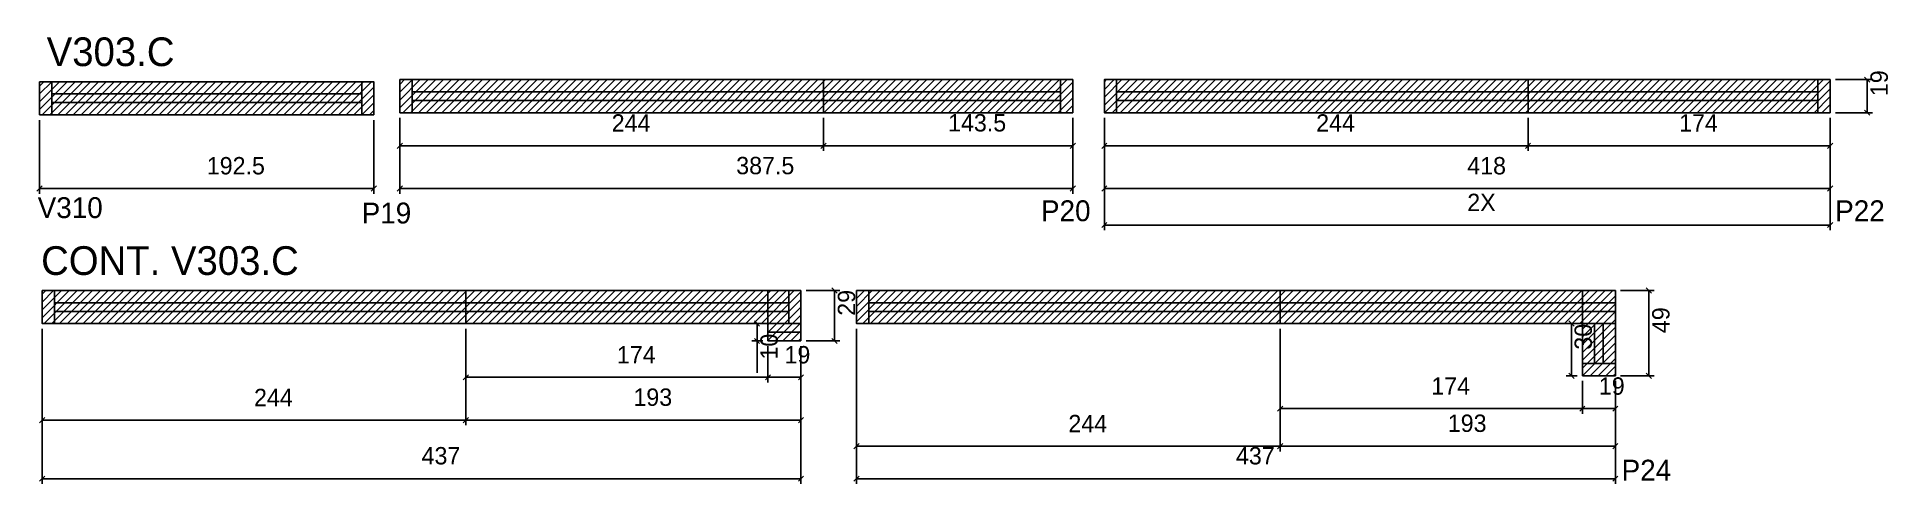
# Model space of a CAD drawing. Header units: metres. Extents: x 3418 to 4484, y 1363 to 1620.
import ezdxf

# ---------------------------------------------------------------- set-up
doc = ezdxf.new("R2010")
doc.units = ezdxf.units.M
for name, color, linetype in [('5', 7, 'Continuous'), ('COTA', 7, 'Continuous'), ('NOMENCLATURA', 7, 'Continuous'), ('Painéis', 7, 'Continuous'), ('REAPROVEITAMENTO', 7, 'Continuous'), ('SARR_2.2x7', 7, 'Continuous'), ('SARR_EDITAR', 7, 'Continuous')]:
    doc.layers.add(name, color=color, linetype=linetype)

msp = doc.modelspace()

# ---------------------------------------------------------------- hatches: boundary and pattern name
at = {"layer": 'REAPROVEITAMENTO'}
h = msp.add_hatch(dxfattribs=at)
h.set_pattern_fill('ANSI31')
h.paths.add_polyline_path([(3612, 1575.5), (3612, 1594.5), (3419.5, 1594.5), (3419.5, 1575.5), (3612, 1575.5)])
h = msp.add_hatch(dxfattribs=at)
h.set_pattern_fill('ANSI31')
h.paths.add_polyline_path([(4014.5, 1576.7), (4014.5, 1595.7), (3627, 1595.7), (3627, 1576.7), (4014.5, 1576.7)])
h = msp.add_hatch(dxfattribs=at)
h.set_pattern_fill('ANSI31')
h.paths.add_polyline_path([(4450.7, 1576.7), (4450.7, 1595.7), (4032.7, 1595.7), (4032.7, 1576.7), (4450.7, 1576.7)])
h = msp.add_hatch(dxfattribs=at)
h.set_pattern_fill('ANSI31')
h.paths.add_polyline_path([(3839, 1455.4), (3839, 1445.4), (3858, 1445.4), (3858, 1474.4), (3421, 1474.4), (3421, 1455.4), (3665, 1455.4), (3665, 1455.4), (3839, 1455.4)])
h = msp.add_hatch(dxfattribs=at)
h.set_pattern_fill('ANSI31')
h.paths.add_polyline_path([(3890, 1455.4), (4134, 1455.4), (4134, 1455.4), (4308, 1455.4), (4308, 1425.4), (4327, 1425.4), (4327, 1474.4), (3890, 1474.4), (3890, 1455.4)])

# ---------------------------------------------------------------- linework, layer by layer
at = {"layer": 'COTA', "color": 4, "lineweight": 25}
for p, q in [((3419.5, 1572.5), (3419.5, 1530.1)), ((3612, 1572.5), (3612, 1530.1)), ((3627, 1573.7), (3627, 1554.7)), ((3627, 1573.7), (3627, 1530.1)), ((3871, 1573.7), (3871, 1554.7)), ((3871, 1573.7), (3871, 1554.7)), ((4014.5, 1573.7), (4014.5, 1554.7)), ((4014.5, 1573.7), (4014.5, 1530.1)), ((4032.7, 1573.7), (4032.7, 1554.7)), ((4032.7, 1573.7), (4032.7, 1530.1)), ((4276.7, 1573.7), (4276.7, 1554.7)), ((4276.7, 1573.7), (4276.7, 1554.7)), ((4450.7, 1573.7), (4450.7, 1554.7)), ((4450.7, 1573.7), (4450.7, 1530.1)), ((3627, 1557.7), (3871, 1557.7)), ((3871, 1557.7), (4014.5, 1557.7)), ((4032.7, 1557.7), (4276.7, 1557.7)), ((4276.7, 1557.7), (4450.7, 1557.7)), ((3419.5, 1533.1), (3612, 1533.1)), ((3627, 1533.1), (4014.5, 1533.1)), ((4032.7, 1533.1), (4450.7, 1533.1)), ((3421, 1452.4), (3421, 1396.9)), ((3421, 1452.4), (3421, 1363.2)), ((3665, 1452.4), (3665, 1396.9)), ((3665, 1452.4), (3665, 1421.5)), ((3890, 1452.4), (3890, 1381.9)), ((3890, 1452.4), (3890, 1363.2)), ((4134, 1452.4), (4134, 1381.9)), ((4134, 1452.4), (4134, 1403.5)), ((3839, 1442.4), (3839, 1421.5)), ((3858, 1442.4), (3858, 1363.2)), ((3665, 1424.5), (3839, 1424.5)), ((4308, 1422.4), (4308, 1403.5)), ((4327, 1422.4), (4327, 1363.2)), ((3421, 1399.9), (3665, 1399.9)), ((4134, 1406.5), (4308, 1406.5)), ((3890, 1384.9), (4134, 1384.9)), ((3421, 1366.2), (3858, 1366.2)), ((3890, 1366.2), (4327, 1366.2))]:
    msp.add_line(p, q, dxfattribs=at)
at = {"layer": 'COTA', "color": 0, "lineweight": 25}
for p, q in [((3628.5, 1559.2), (3625.5, 1556.2)), ((3869.5, 1556.2), (3872.5, 1559.2)), ((3872.5, 1559.2), (3869.5, 1556.2)), ((4013, 1556.2), (4016, 1559.2)), ((4034.2, 1559.2), (4031.2, 1556.2)), ((4275.2, 1556.2), (4278.2, 1559.2)), ((4278.2, 1559.2), (4275.2, 1556.2)), ((4449.2, 1556.2), (4452.2, 1559.2)), ((3421, 1534.6), (3418, 1531.6)), ((3610.5, 1531.6), (3613.5, 1534.6)), ((3628.5, 1534.6), (3625.5, 1531.6)), ((4013, 1531.6), (4016, 1534.6)), ((4034.2, 1534.6), (4031.2, 1531.6)), ((4449.2, 1531.6), (4452.2, 1534.6)), ((3666.5, 1426), (3663.5, 1423)), ((3837.5, 1423), (3840.5, 1426)), ((4135.5, 1408), (4132.5, 1405)), ((4306.5, 1405), (4309.5, 1408)), ((3422.5, 1401.4), (3419.5, 1398.4)), ((3663.5, 1398.4), (3666.5, 1401.4)), ((3891.5, 1386.4), (3888.5, 1383.4)), ((4132.5, 1383.4), (4135.5, 1386.4)), ((3422.5, 1367.7), (3419.5, 1364.7)), ((3856.5, 1364.7), (3859.5, 1367.7)), ((3891.5, 1367.7), (3888.5, 1364.7)), ((4325.5, 1364.7), (4328.5, 1367.7))]:
    msp.add_line(p, q, dxfattribs=at)
at = {"layer": 'Painéis', "color": 4, "lineweight": 25}
for p, q in [((4453.7, 1595.7), (4475, 1595.7)), ((4472, 1595.7), (4472, 1576.7)), ((4032.7, 1573.7), (4032.7, 1509.1)), ((4450.7, 1573.7), (4450.7, 1509.1)), ((4453.7, 1576.7), (4475, 1576.7)), ((4032.7, 1512.1), (4450.7, 1512.1)), ((3861, 1474.4), (3880.3, 1474.4)), ((3877.3, 1445.4), (3877.3, 1474.4)), ((4330, 1474.4), (4349.3, 1474.4)), ((4346.3, 1425.4), (4346.3, 1474.4)), ((3665, 1452.4), (3665, 1396.9)), ((3836, 1455.4), (3829.7, 1455.4)), ((3832.7, 1455.4), (3832.7, 1445.4)), ((4134, 1452.4), (4134, 1381.9)), ((4305, 1455.4), (4298.7, 1455.4)), ((4301.7, 1455.4), (4301.7, 1425.4)), ((3836, 1445.4), (3829.7, 1445.4)), ((3832.7, 1445.4), (3832.7, 1427)), ((3839, 1442.4), (3839, 1421.5)), ((3858, 1442.4), (3858, 1421.5)), ((3858, 1442.4), (3858, 1396.9)), ((3861, 1445.4), (3880.3, 1445.4)), ((3839, 1424.5), (3858, 1424.5)), ((4305, 1425.4), (4298.7, 1425.4)), ((4308, 1422.4), (4308, 1403.5)), ((4327, 1422.4), (4327, 1403.5)), ((4327, 1422.4), (4327, 1381.9)), ((4330, 1425.4), (4349.3, 1425.4)), ((3665, 1399.9), (3858, 1399.9)), ((4308, 1406.5), (4327, 1406.5)), ((4134, 1384.9), (4327, 1384.9))]:
    msp.add_line(p, q, dxfattribs=at)
at = {"layer": 'Painéis', "color": 0, "lineweight": 25}
for p, q in [((4473.5, 1594.2), (4470.5, 1597.2)), ((4470.5, 1578.2), (4473.5, 1575.2)), ((4034.2, 1513.6), (4031.2, 1510.6)), ((4449.2, 1510.6), (4452.2, 1513.6)), ((3878.8, 1472.9), (3875.8, 1475.9)), ((4347.8, 1472.9), (4344.8, 1475.9)), ((3834.2, 1453.9), (3831.2, 1456.9)), ((4303.2, 1453.9), (4300.2, 1456.9)), ((3831.2, 1446.9), (3834.2, 1443.9)), ((3875.8, 1446.9), (3878.8, 1443.9)), ((3840.5, 1426), (3837.5, 1423)), ((3856.5, 1423), (3859.5, 1426)), ((4300.2, 1426.9), (4303.2, 1423.9)), ((4344.8, 1426.9), (4347.8, 1423.9)), ((4309.5, 1408), (4306.5, 1405)), ((4325.5, 1405), (4328.5, 1408)), ((3666.5, 1401.4), (3663.5, 1398.4)), ((3856.5, 1398.4), (3859.5, 1401.4)), ((4135.5, 1386.4), (4132.5, 1383.4)), ((4325.5, 1383.4), (4328.5, 1386.4))]:
    msp.add_line(p, q, dxfattribs=at)
at = {"layer": 'Painéis', "color": 200, "lineweight": 25}
for p, q in [((3665, 1474.4), (3858, 1474.4)), ((3665, 1455.4), (3665, 1474.4)), ((3839, 1455.4), (3839, 1474.4)), ((3858, 1474.4), (3858, 1445.4)), ((4134, 1474.4), (4327, 1474.4)), ((4134, 1455.4), (4134, 1474.4)), ((4308, 1455.4), (4308, 1474.4)), ((4327, 1474.4), (4327, 1425.4)), ((3839, 1455.4), (3665, 1455.4)), ((3839, 1445.4), (3839, 1455.4)), ((4308, 1455.4), (4134, 1455.4)), ((4308, 1425.4), (4308, 1455.4)), ((3858, 1445.4), (3839, 1445.4)), ((4327, 1425.4), (4308, 1425.4))]:
    msp.add_line(p, q, dxfattribs=at)
msp.add_lwpolyline([(3419.5, 1594.5), (3419.5, 1575.5), (3612, 1575.5), (3612, 1594.5), (3419.5, 1594.5)], dxfattribs=at)
for points in [[(3871, 1576.7), (3627, 1576.7), (3627, 1595.7), (3871, 1595.7)], [(3871, 1595.7), (4014.5, 1595.7), (4014.5, 1576.7), (3871, 1576.7)], [(4276.7, 1576.7), (4032.7, 1576.7), (4032.7, 1595.7), (4276.7, 1595.7)], [(4276.7, 1595.7), (4450.7, 1595.7), (4450.7, 1576.7), (4276.7, 1576.7)], [(3665, 1455.4), (3421, 1455.4), (3421, 1474.4), (3665, 1474.4)], [(4134, 1455.4), (3890, 1455.4), (3890, 1474.4), (4134, 1474.4)]]:
    msp.add_lwpolyline(points, close=True, dxfattribs=at)
at = {"layer": 'SARR_2.2x7', "color": 40, "lineweight": 25}
for p, q in [((3426.5, 1594.5), (3426.5, 1575.5)), ((3605, 1594.5), (3605, 1575.5)), ((3634, 1595.7), (3634, 1576.7)), ((3871, 1588.7), (3634, 1588.7)), ((4007.5, 1588.7), (3871, 1588.7)), ((4007.5, 1595.7), (4007.5, 1576.7)), ((4039.7, 1595.7), (4039.7, 1576.7)), ((4276.7, 1588.7), (4039.7, 1588.7)), ((4443.7, 1588.7), (4276.7, 1588.7)), ((4443.7, 1595.7), (4443.7, 1576.7)), ((3605, 1587.5), (3426.5, 1587.5)), ((3426.5, 1582.5), (3605, 1582.5)), ((3634, 1583.7), (3871, 1583.7)), ((3871, 1583.7), (4007.5, 1583.7)), ((4039.7, 1583.7), (4276.7, 1583.7)), ((4276.7, 1583.7), (4443.7, 1583.7)), ((3428, 1474.4), (3428, 1455.4)), ((3851, 1474.4), (3851, 1455.4)), ((3897, 1474.4), (3897, 1455.4)), ((3665, 1467.4), (3428, 1467.4)), ((3428, 1462.4), (3665, 1462.4)), ((3851, 1467.4), (3665, 1467.4)), ((3665, 1462.4), (3851, 1462.4)), ((4134, 1467.4), (3897, 1467.4)), ((3897, 1462.4), (4134, 1462.4)), ((4327, 1467.4), (4134, 1467.4)), ((4134, 1462.4), (4327, 1462.4)), ((4308, 1455.4), (4327, 1455.4)), ((4315, 1455.4), (4315, 1432.4)), ((4320, 1455.4), (4320, 1432.4)), ((4327, 1432.4), (4308, 1432.4))]:
    msp.add_line(p, q, dxfattribs=at)
at = {"layer": 'SARR_EDITAR', "color": 141, "lineweight": 25}
for p, q in [((3839, 1455.4), (3858, 1455.4)), ((3839, 1450.4), (3858, 1450.4))]:
    msp.add_line(p, q, dxfattribs=at)

# ---------------------------------------------------------------- texts
at = {"layer": '5', "color": 5, "lineweight": 25}
for s, p in [('V310', (3418.4, 1516.1)), ('P19', (3605, 1513)), ('P20', (3996.2, 1514.3)), ('P22', (4453.6, 1514.3)), ('P24', (4330.6, 1365.1))]:
    msp.add_text(s, height=12, rotation=360, dxfattribs=at).set_placement(p)
at = {"layer": 'COTA', "color": 240, "lineweight": 25}
for s, p in [('244', (3749, 1565.8)), ('143.5', (3942.7, 1565.9)), ('244', (4154.7, 1565.8)), ('174', (4363.7, 1565.8)), ('192.5', (3515.8, 1541.2)), ('387.5', (3820.7, 1541.3)), ('418', (4241.7, 1541.2)), ('174', (3752, 1432.5)), ('244', (3543, 1407.9)), ('174', (4221, 1414.5)), ('244', (4012, 1392.9)), ('437', (3639.5, 1374.4)), ('437', (4108.5, 1374.4))]:
    msp.add_text(s, height=10, dxfattribs=at).set_placement(p)
at = {"layer": 'NOMENCLATURA', "color": 7, "lineweight": 25}
for s, p in [('V303.C', (3423.6, 1603.5)), ('CONT. V303.C', (3420.4, 1483.4))]:
    msp.add_text(s, height=16.5, dxfattribs=at).set_placement(p)
at = {"layer": 'Painéis', "color": 240, "lineweight": 25}
for s, p in [('19', (4483.9, 1586.2)), ('29', (3889.2, 1459.9)), ('49', (4358.2, 1449.9)), ('30', (4313.5, 1440.4)), ('10', (3844.6, 1434.7))]:
    msp.add_text(s, height=10, rotation=90, dxfattribs=at).set_placement(p)
for s, p in [('2X', (4241.7, 1520.1)), ('19', (3848.5, 1432.5)), ('193', (3761.5, 1408.1)), ('19', (4317.5, 1414.5)), ('193', (4230.5, 1393.1))]:
    msp.add_text(s, height=10, dxfattribs=at).set_placement(p)

doc.saveas('drawing.dxf')
